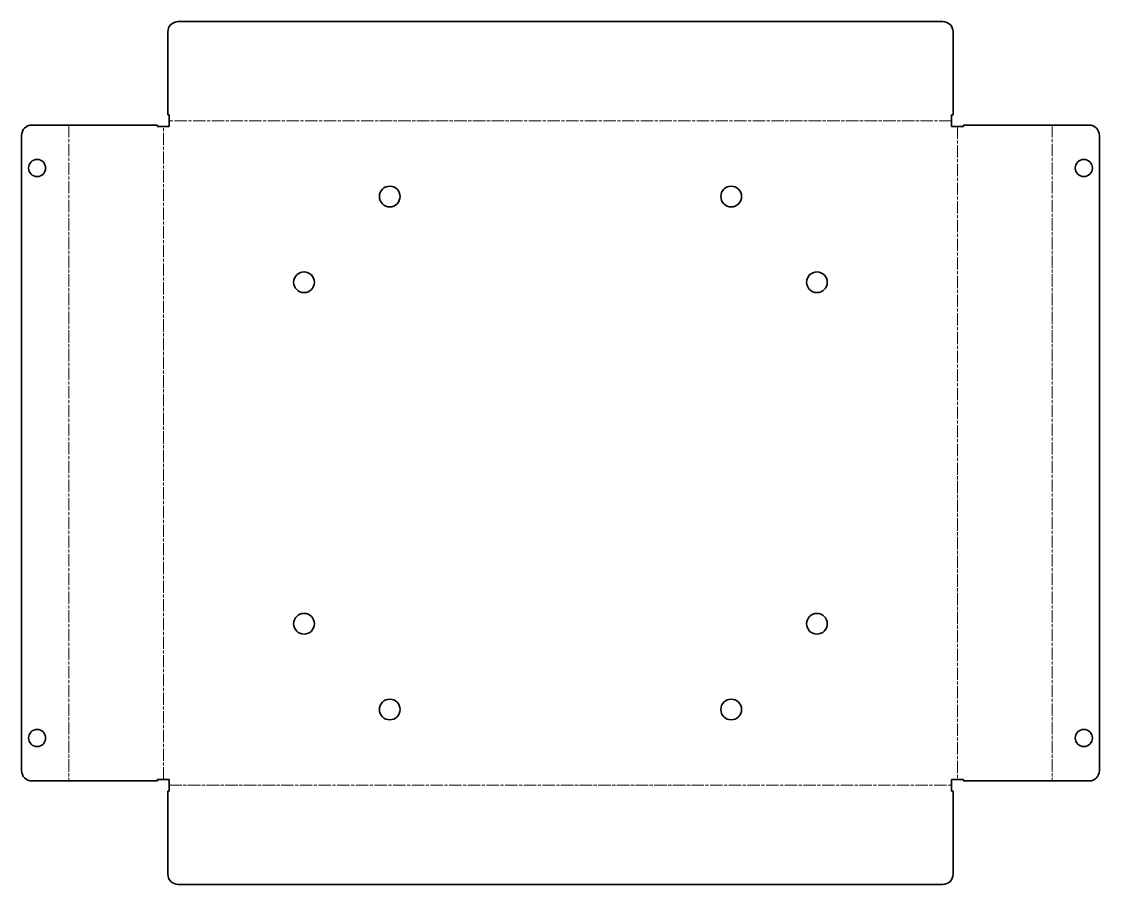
# Model space of a CAD drawing. Header units: millimetres. Extents: x 0 to 208, y 0 to 167.
import ezdxf

# ---------------------------------------------------------------- set-up
doc = ezdxf.new("R2010")
doc.units = ezdxf.units.MM
doc.linetypes.add('Chain', pattern=[13.68, 9.12, -1.14, 2.28, -1.14])
doc.layers.add('SIMUMAK Bend Centerline (ISO)', color=7, linetype='Chain', lineweight=9)
doc.layers.add('SIMUMAK Visible (ISO)', color=7, linetype='Continuous', lineweight=35)

# ---------------------------------------------------------------- blocks, each defined once
blk = doc.blocks.new('CDR-AU-31-BRAB-01_Sheet_CDR-AU-31-BRAB-01 (Desplegada)')
at = {"layer": 'SIMUMAK Bend Centerline (ISO)', "ltscale": 0.263158}
for p, q in [((-94.89, 63.29), (-94.89, -63.29)), ((-76.63, -63), (-76.63, 63)), ((75.5, 64.13), (-75.5, 64.13)), ((76.63, 63), (76.63, -63)), ((94.89, 63.29), (94.89, -63.29)), ((-75.5, -64.13), (75.5, -64.13))]:
    blk.add_line(p, q, dxfattribs=at)
at = {"layer": 'SIMUMAK Visible (ISO)'}
for p, q in [((73.79, 83.26), (-73.79, 83.26)), ((-75.79, 65.26), (-75.79, 81.26)), ((75.79, 65.26), (75.79, 81.26)), ((-75.5, 65.26), (-75.79, 65.26)), ((-75.5, 63), (-75.5, 65.26)), ((75.5, 65.26), (75.79, 65.26)), ((75.5, 63), (75.5, 65.26)), ((-102.02, 63.29), (-77.76, 63.29)), ((-77.76, 63), (-77.76, 63.29)), ((-75.5, 63), (-77.76, 63)), ((75.5, 63), (77.76, 63)), ((77.76, 63), (77.76, 63.29)), ((77.76, 63.29), (102.02, 63.29)), ((-104.02, 61.29), (-104.02, -61.29)), ((104.02, -61.29), (104.02, 61.29)), ((-77.76, -63.29), (-102.02, -63.29)), ((-75.5, -63), (-77.76, -63)), ((-77.76, -63), (-77.76, -63.29)), ((-75.5, -63), (-75.5, -65.26)), ((75.5, -63), (77.76, -63)), ((75.5, -63), (75.5, -65.26)), ((77.76, -63), (77.76, -63.29)), ((102.02, -63.29), (77.76, -63.29)), ((-75.79, -65.26), (-75.79, -81.26)), ((-75.5, -65.26), (-75.79, -65.26)), ((75.5, -65.26), (75.79, -65.26)), ((75.79, -65.26), (75.79, -81.26)), ((-73.79, -83.26), (73.79, -83.26))]:
    blk.add_line(p, q, dxfattribs=at)
for centre, radius in [((-101.02, 55), 1.65), ((101.02, 55), 1.65), ((-32.95, 49.5), 2), ((32.95, 49.5), 2), ((-49.5, 32.95), 2), ((49.5, 32.95), 2), ((-49.5, -32.95), 2), ((49.5, -32.95), 2), ((-32.95, -49.5), 2), ((32.95, -49.5), 2), ((-101.02, -55), 1.65), ((101.02, -55), 1.65)]:
    blk.add_circle(centre, radius, dxfattribs=at)
at = {"layer": 'SIMUMAK Visible (ISO)', "extrusion": (0, 0, -1)}
for centre, start, end in [((73.79, 81.26), 0, 90), ((-73.79, 81.26), 90, 180), ((102.02, 61.29), 0, 90), ((-102.02, 61.29), 90, 180), ((102.02, -61.29), 270, 360), ((-102.02, -61.29), 180, 270), ((73.79, -81.26), 270, 360), ((-73.79, -81.26), 180, 270)]:
    blk.add_arc(centre, 2, start, end, dxfattribs=at)

msp = doc.modelspace()

# ---------------------------------------------------------------- block references
msp.add_blockref('CDR-AU-31-BRAB-01_Sheet_CDR-AU-31-BRAB-01 (Desplegada)', (104.02, 83.26))

doc.saveas('drawing.dxf')
